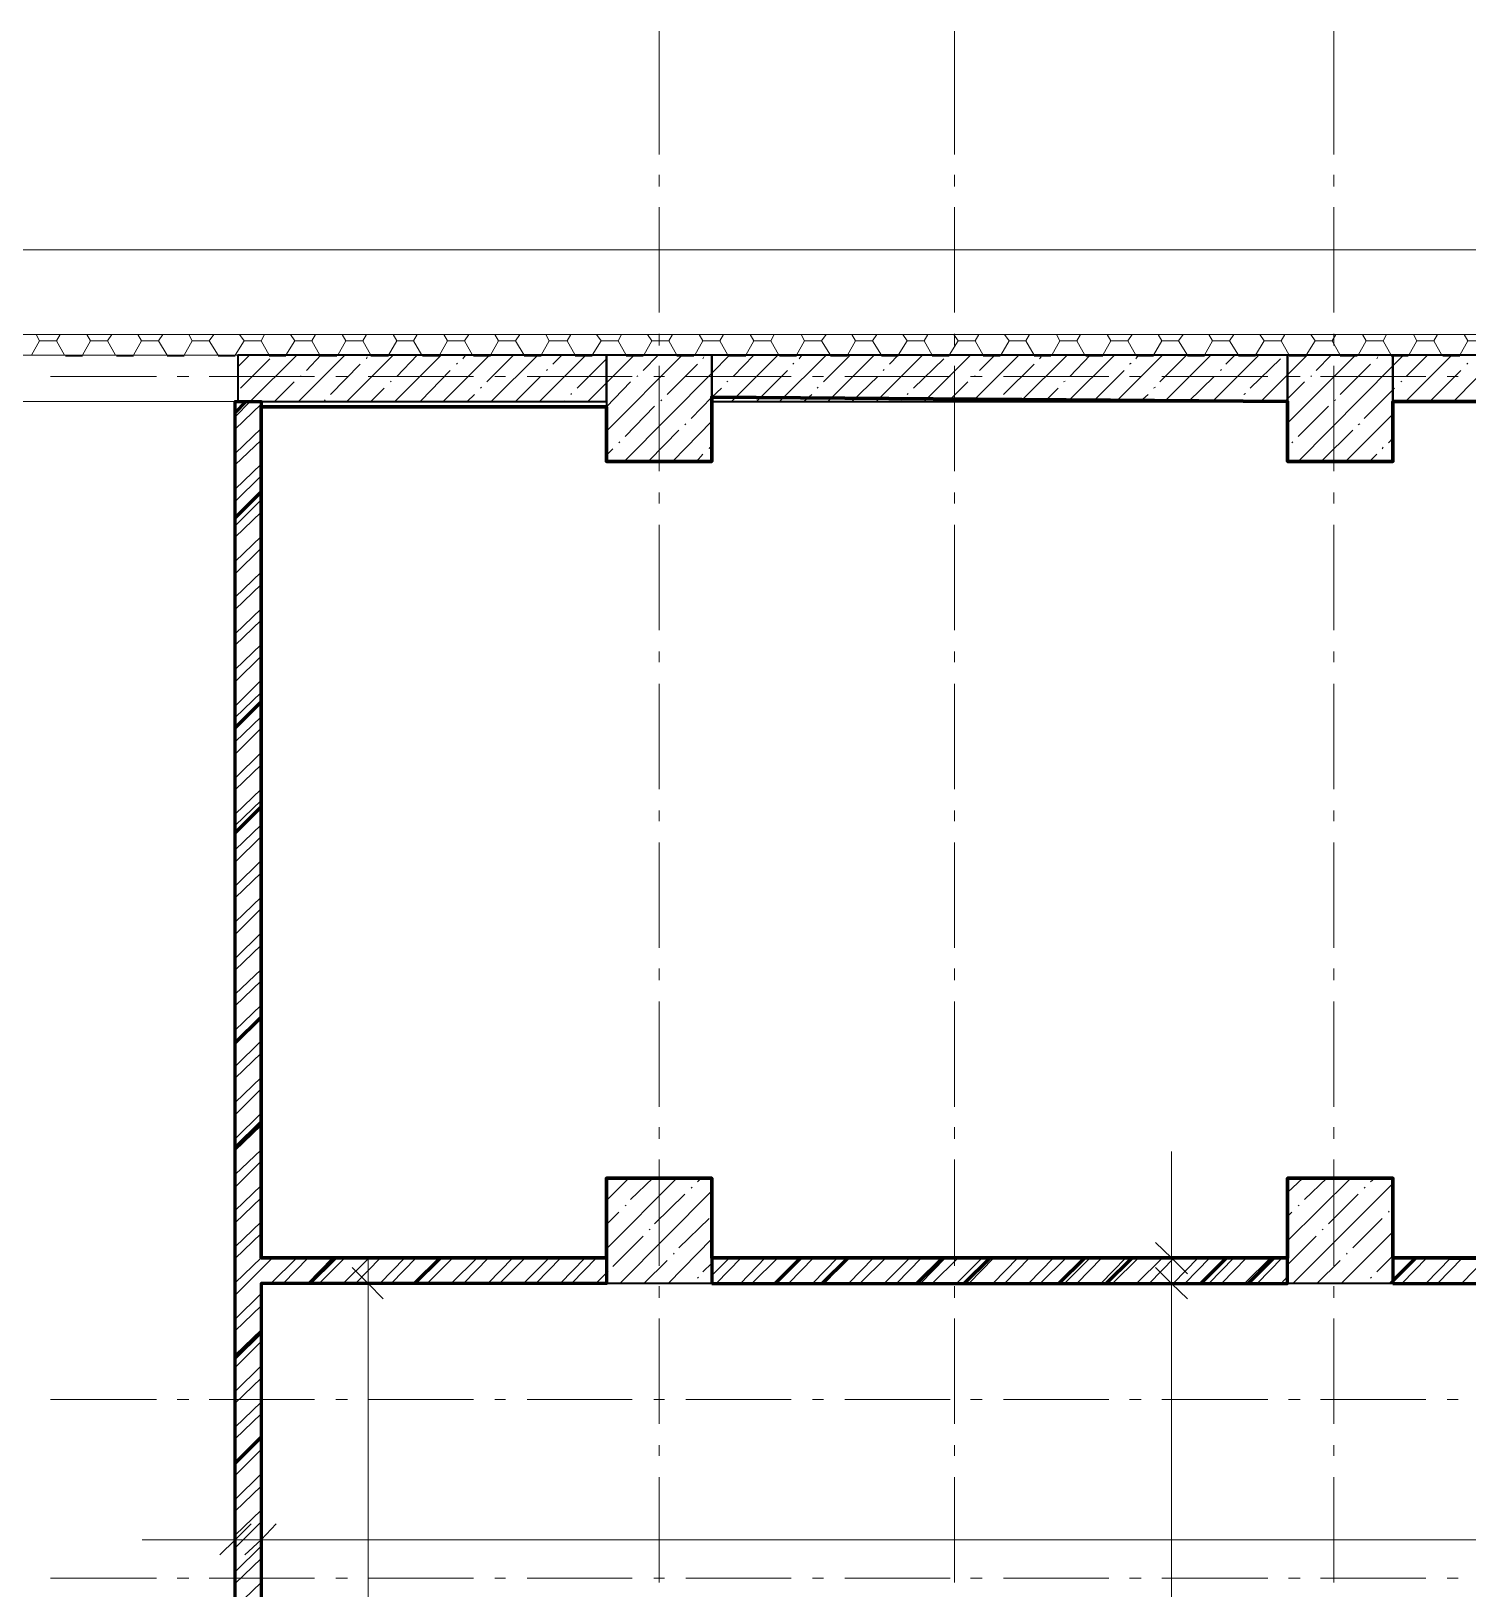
# Model space of a CAD drawing. Header units: millimetres. Extents: x -249154 to 415037, y -45458 to 354837.
# Drawn here: x -162501 to -155683, y 22777 to 30170 of the extents above; entities that cross this region are included whole.
import ezdxf

# ---------------------------------------------------------------- set-up
doc = ezdxf.new("R2010")
doc.units = ezdxf.units.MM
for name, color, linetype, lineweight in [('522 подвал шпакл финишная', 3, 'Continuous', 60), ('6.1.1) Кирпич 4 вып 28 п.', 20, 'Continuous', 60), ('696 покраска подвал', 211, 'Continuous', 120)]:
    doc.layers.add(name, color=color, linetype=linetype, lineweight=lineweight)

msp = doc.modelspace()

# ---------------------------------------------------------------- hatches: boundary and pattern name
at = {"layer": '6.1.1) Кирпич 4 вып 28 п.', "ltscale": 0.5}
h = msp.add_hatch(dxfattribs=at)
h.set_pattern_fill('ANSI32', color=256, scale=111)
h.paths.add_polyline_path([(-161410.5, 20494), (-161410.5, 16791.4), (-159771, 16791.4), (-159771, 16672.8), (-161410.5, 16672.8), (-161533.4, 16672.8), (-161533.4, 20494), (-161533.4, 28411.7), (-161520.7, 28411.7), (-161410.5, 28411.7), (-161410.5, 24349), (-159771, 24349), (-159771, 24226.2), (-161410.5, 24226.2)])
h = msp.add_hatch(dxfattribs=at)
h.set_pattern_fill('ANSI32', color=256, scale=50)
h.paths.add_polyline_path([(-159271.2, 24226.2), (-156538.7, 24226.2), (-156538.7, 24349), (-159271.2, 24349)])
h = msp.add_hatch(dxfattribs=at)
h.set_pattern_fill('ANSI32', color=256, scale=50)
h.paths.add_polyline_path([(-156038.8, 24226.2), (-153327.6, 24226.2), (-153327.6, 24349), (-156038.8, 24349)])

# ---------------------------------------------------------------- linework, layer by layer
at = {"lineweight": 9}
for points in [[(-159521.1, 29585.2), (-159521.1, 30169.8)], [(-158118.9, 29585.2), (-158118.9, 30169.8)], [(-156318.4, 29585.2), (-156318.4, 30169.8)], [(-159521.1, 29432.7), (-159521.1, 29487.7)], [(-158118.9, 29432.7), (-158118.9, 29487.7)], [(-156318.4, 29432.7), (-156318.4, 29487.7)], [(-159521.1, 28835.3), (-159521.1, 29335.2)], [(-158118.9, 28835.3), (-158118.9, 29335.2)], [(-156318.4, 28835.3), (-156318.4, 29335.2)], [(-145367.5, 28729.4), (-145367.5, 29131.9), (-188438.4, 29131.9), (-188438.4, 25649.6), (-191560.6, 25649.6), (-191560.6, 25247.2)], [(-230289.2, 28729.4), (-216355.9, 28729.4), (-230289.2, 28729.4), (-230289.2, 28632), (-216355.9, 28632), (-196495.9, 28632), (-196495.9, 25149.7), (-187938.5, 25149.7), (-187938.5, 25247.2), (-187938.5, 28632), (-145100.6, 28632), (-145100.6, 25209)], [(-162499.3, 28632), (-162461.1, 28699.8)], [(-162478.1, 28729.4), (-162461.1, 28699.8), (-162380.6, 28699.8), (-162342.5, 28632)], [(-162380.6, 28699.8), (-162363.7, 28729.4)], [(-162257.8, 28632), (-162219.7, 28699.8)], [(-162236.6, 28729.4), (-162219.7, 28699.8), (-162139.2, 28699.8), (-162101, 28632)], [(-162139.2, 28699.8), (-162118, 28729.4)], [(-162016.3, 28632), (-161978.2, 28699.8)], [(-161995.1, 28729.4), (-161978.2, 28699.8), (-161897.7, 28699.8), (-161855.3, 28632)], [(-161897.7, 28699.8), (-161876.5, 28729.4)], [(-161774.8, 28632), (-161736.7, 28699.8)], [(-161753.7, 28729.4), (-161736.7, 28699.8), (-161656.2, 28699.8), (-161613.9, 28632)], [(-161656.2, 28699.8), (-161635, 28729.4)], [(-161533.4, 28632), (-161491, 28699.8)], [(-161512.2, 28729.4), (-161491, 28699.8), (-161410.5, 28699.8), (-161372.4, 28632)], [(-161410.5, 28699.8), (-161393.6, 28729.4)], [(-161291.9, 28632), (-161249.5, 28699.8)], [(-161270.7, 28729.4), (-161249.5, 28699.8), (-161169, 28699.8), (-161130.9, 28632)], [(-161169, 28699.8), (-161152.1, 28729.4)], [(-161046.2, 28632), (-161008.1, 28699.8)], [(-161025, 28729.4), (-161008.1, 28699.8), (-160927.6, 28699.8), (-160889.4, 28632)], [(-160927.6, 28699.8), (-160910.6, 28729.4)], [(-160804.7, 28632), (-160766.6, 28699.8)], [(-160783.5, 28729.4), (-160766.6, 28699.8), (-160686.1, 28699.8), (-160648, 28632)], [(-160686.1, 28699.8), (-160669.2, 28729.4)], [(-160563.2, 28632), (-160525.1, 28699.8)], [(-160542.1, 28729.4), (-160525.1, 28699.8), (-160444.6, 28699.8), (-160406.5, 28632)], [(-160444.6, 28699.8), (-160423.4, 28729.4)], [(-160321.8, 28632), (-160283.6, 28699.8)], [(-160300.6, 28729.4), (-160283.6, 28699.8), (-160203.2, 28699.8), (-160160.8, 28632)], [(-160203.2, 28699.8), (-160182, 28729.4)], [(-160080.3, 28632), (-160042.2, 28699.8)], [(-160059.1, 28729.4), (-160042.2, 28699.8), (-159957.4, 28699.8), (-159919.3, 28632)], [(-159957.4, 28699.8), (-159940.5, 28729.4)], [(-159838.8, 28632), (-159796.5, 28699.8)], [(-159817.6, 28729.4), (-159796.5, 28699.8), (-159716, 28699.8), (-159677.9, 28632)], [(-159716, 28699.8), (-159699, 28729.4)], [(-159593.1, 28632), (-159555, 28699.8)], [(-159576.2, 28729.4), (-159555, 28699.8), (-159474.5, 28699.8), (-159436.4, 28632)], [(-159521.1, 28678.6), (-159521.1, 28733.7)], [(-159474.5, 28699.8), (-159457.6, 28729.4)], [(-159351.7, 28632), (-159313.5, 28699.8)], [(-159330.5, 28729.4), (-159313.5, 28699.8), (-159233, 28699.8), (-159194.9, 28632)], [(-159233, 28699.8), (-159216.1, 28729.4)], [(-159110.2, 28632), (-159072.1, 28699.8)], [(-159089, 28729.4), (-159072.1, 28699.8), (-158991.6, 28699.8), (-158953.4, 28632)], [(-158991.6, 28699.8), (-158974.6, 28729.4)], [(-158868.7, 28632), (-158830.6, 28699.8)], [(-158847.5, 28729.4), (-158830.6, 28699.8), (-158750.1, 28699.8), (-158707.7, 28632)], [(-158750.1, 28699.8), (-158728.9, 28729.4)], [(-158627.2, 28632), (-158589.1, 28699.8)], [(-158606.1, 28729.4), (-158589.1, 28699.8), (-158508.6, 28699.8), (-158466.3, 28632)], [(-158508.6, 28699.8), (-158487.4, 28729.4)], [(-158385.8, 28632), (-158343.4, 28699.8)], [(-158364.6, 28729.4), (-158343.4, 28699.8), (-158262.9, 28699.8), (-158224.8, 28632)], [(-158262.9, 28699.8), (-158246, 28729.4)], [(-158144.3, 28632), (-158101.9, 28699.8)], [(-158123.1, 28729.4), (-158101.9, 28699.8), (-158021.4, 28699.8), (-157983.3, 28632)], [(-158118.9, 28678.6), (-158118.9, 28733.7)], [(-158021.4, 28699.8), (-158004.5, 28729.4)], [(-157898.6, 28632), (-157860.5, 28699.8)], [(-157881.6, 28729.4), (-157860.5, 28699.8), (-157780, 28699.8), (-157741.8, 28632)], [(-157780, 28699.8), (-157763, 28729.4)], [(-157657.1, 28632), (-157619, 28699.8)], [(-157635.9, 28729.4), (-157619, 28699.8), (-157538.5, 28699.8), (-157500.4, 28632)], [(-157538.5, 28699.8), (-157521.6, 28729.4)], [(-157415.6, 28632), (-157377.5, 28699.8)], [(-157394.5, 28729.4), (-157377.5, 28699.8), (-157297, 28699.8), (-157258.9, 28632)], [(-157297, 28699.8), (-157275.8, 28729.4)], [(-157174.2, 28632), (-157136, 28699.8)], [(-157153, 28729.4), (-157136, 28699.8), (-157055.6, 28699.8), (-157013.2, 28632)], [(-157055.6, 28699.8), (-157034.4, 28729.4)], [(-156932.7, 28632), (-156894.6, 28699.8)], [(-156911.5, 28729.4), (-156894.6, 28699.8), (-156814.1, 28699.8), (-156771.7, 28632)], [(-156814.1, 28699.8), (-156792.9, 28729.4)], [(-156691.2, 28632), (-156648.9, 28699.8)], [(-156670, 28729.4), (-156648.9, 28699.8), (-156568.4, 28699.8), (-156530.2, 28632)], [(-156568.4, 28699.8), (-156551.4, 28729.4)], [(-156449.8, 28632), (-156407.4, 28699.8)], [(-156428.6, 28729.4), (-156407.4, 28699.8), (-156326.9, 28699.8), (-156288.8, 28632)], [(-156326.9, 28699.8), (-156310, 28729.4)], [(-156318.4, 28678.6), (-156318.4, 28733.7)], [(-156204, 28632), (-156165.9, 28699.8)], [(-156182.9, 28729.4), (-156165.9, 28699.8), (-156085.4, 28699.8), (-156047.3, 28632)], [(-156085.4, 28699.8), (-156068.5, 28729.4)], [(-155962.6, 28632), (-155924.5, 28699.8)], [(-155941.4, 28729.4), (-155924.5, 28699.8), (-155844, 28699.8), (-155805.8, 28632)], [(-155844, 28699.8), (-155827, 28729.4)], [(-155721.1, 28632), (-155683, 28699.8)], [(-155699.9, 28729.4), (-155683, 28699.8), (-155602.5, 28699.8), (-155564.4, 28632)], [(-162338.3, 28627.8), (-162257.8, 28627.8)], [(-162096.8, 28627.8), (-162016.3, 28627.8)], [(-161855.3, 28627.8), (-161774.8, 28627.8)], [(-161613.9, 28627.8), (-161533.4, 28627.8)], [(-161520.7, 28576.9), (-161465.6, 28632)], [(-161508, 28475.2), (-161368.2, 28615)], [(-161461.4, 28411.7), (-161241.1, 28632)], [(-161372.4, 28627.8), (-161291.9, 28627.8)], [(-161232.6, 28411.7), (-161012.3, 28632)], [(-161194.5, 28560), (-161126.7, 28632)], [(-161130.9, 28627.8), (-161050.4, 28627.8)], [(-161003.8, 28411.7), (-160783.5, 28632)], [(-160910.6, 28615), (-160906.4, 28623.5)], [(-160889.4, 28627.8), (-160804.7, 28627.8)], [(-160775.1, 28411.7), (-160554.8, 28632)], [(-160766.6, 28530.3), (-160669.2, 28632)], [(-160643.7, 28627.8), (-160563.2, 28627.8)], [(-160546.3, 28411.7), (-160326, 28632)], [(-160453.1, 28615), (-160440.4, 28632)], [(-160402.3, 28627.8), (-160321.8, 28627.8)], [(-160338.7, 28504.9), (-160211.6, 28632)], [(-160317.5, 28411.7), (-160097.2, 28632)], [(-160160.8, 28627.8), (-160080.3, 28627.8)], [(-160088.8, 28411.7), (-159868.5, 28632)], [(-160025.2, 28589.6), (-159982.9, 28632)], [(-159919.3, 28627.8), (-159838.8, 28627.8)], [(-159910.8, 28475.2), (-159771, 28615), (-159766.8, 28615)], [(-159860, 28411.7), (-159771, 28500.7), (-159639.7, 28632)], [(-159771, 28271.9), (-159411, 28632)], [(-159686.3, 28127.9), (-159271.2, 28547.3), (-159186.4, 28632)], [(-159677.9, 28627.8), (-159597.4, 28627.8)], [(-159597.4, 28560), (-159525.3, 28632)], [(-159436.4, 28627.8), (-159355.9, 28627.8)], [(-159313.5, 28615), (-159309.3, 28623.5)], [(-159190.7, 28627.8), (-159110.2, 28627.8)], [(-159178, 28411.7), (-158957.7, 28632)], [(-159169.5, 28530.3), (-159072.1, 28632)], [(-158949.2, 28411.7), (-158728.9, 28632)], [(-158949.2, 28627.8), (-158868.7, 28627.8)], [(-158856, 28615), (-158843.3, 28632)], [(-158741.6, 28504.9), (-158614.5, 28632)], [(-158720.4, 28411.7), (-158500.1, 28632)], [(-158707.7, 28627.8), (-158627.2, 28627.8)], [(-158491.7, 28411.7), (-158271.4, 28632)], [(-158466.3, 28627.8), (-158385.8, 28627.8)], [(-158428.1, 28589.6), (-158385.8, 28632)], [(-158313.7, 28475.2), (-158169.7, 28615)], [(-158262.9, 28411.7), (-158042.6, 28632)], [(-158224.8, 28627.8), (-158144.3, 28627.8)], [(-158034.1, 28411.7), (-157813.9, 28632)], [(-158000.3, 28560), (-157928.2, 28632)], [(-157983.3, 28627.8), (-157902.8, 28627.8)], [(-157805.4, 28411.7), (-157585.1, 28632)], [(-157741.8, 28627.8), (-157661.4, 28627.8)], [(-157716.4, 28615), (-157708, 28623.5)], [(-157580.9, 28411.7), (-157360.6, 28632)], [(-157572.4, 28530.3), (-157475, 28632)], [(-157496.1, 28627.8), (-157415.6, 28627.8)], [(-157352.1, 28411.7), (-157131.8, 28632)], [(-157258.9, 28615), (-157246.2, 28632)], [(-157254.7, 28627.8), (-157174.2, 28627.8)], [(-157144.5, 28504.9), (-157017.4, 28632)], [(-157123.3, 28411.7), (-156903, 28632)], [(-157013.2, 28627.8), (-156932.7, 28627.8)], [(-156894.6, 28411.7), (-156674.3, 28632)], [(-156831, 28589.6), (-156788.7, 28632)], [(-156771.7, 28627.8), (-156691.2, 28627.8)], [(-156716.6, 28475.2), (-156572.6, 28615)], [(-156665.8, 28411.7), (-156538.7, 28538.8), (-156445.5, 28632)], [(-156538.7, 28310), (-156216.8, 28632)], [(-156530.2, 28627.8), (-156449.8, 28627.8)], [(-156487.9, 28127.9), (-156038.8, 28581.2), (-155988, 28632)], [(-156403.2, 28560), (-156331.1, 28632)], [(-156288.8, 28627.8), (-156208.3, 28627.8)], [(-156115.1, 28615), (-156110.8, 28623.5)], [(-156047.3, 28627.8), (-155966.8, 28627.8)], [(-155979.5, 28411.7), (-155759.2, 28632)], [(-155975.3, 28530.3), (-155873.6, 28632)], [(-155801.6, 28627.8), (-155721.1, 28627.8)], [(-155750.8, 28411.7), (-155534.7, 28632)], [(-161080.1, 28445.6), (-160940.3, 28589.6)], [(-160652.2, 28415.9), (-160512.4, 28560)], [(-160482.8, 28589.6), (-160478.5, 28593.9)], [(-160054.9, 28560), (-160050.6, 28564.2)], [(-159521.1, 28081.3), (-159521.1, 28581.2)], [(-159483, 28445.6), (-159338.9, 28589.6)], [(-159055.1, 28415.9), (-158911.1, 28560)], [(-158885.7, 28589.6), (-158881.4, 28593.9)], [(-158457.8, 28560), (-158453.5, 28564.2)], [(-158118.9, 28081.3), (-158118.9, 28581.2)], [(-157885.9, 28445.6), (-157741.8, 28589.6)], [(-157458, 28415.9), (-157314, 28560)], [(-157288.6, 28589.6), (-157280.1, 28593.9)], [(-156856.4, 28560), (-156852.2, 28564.2)], [(-156318.4, 28081.3), (-156318.4, 28581.2)], [(-156288.8, 28445.6), (-156144.7, 28589.6)], [(-155860.9, 28415.9), (-155716.9, 28560)], [(-155687.2, 28589.6), (-155683, 28593.9)], [(-162410.3, 28530.3), (-161906.2, 28530.3)], [(-161808.7, 28530.3), (-161753.7, 28530.3)], [(-161656.2, 28530.3), (-161156.3, 28530.3)], [(-161347, 28411.7), (-161253.8, 28504.9)], [(-161224.1, 28530.3), (-161219.9, 28534.6)], [(-161054.7, 28530.3), (-160999.6, 28530.3)], [(-160902.2, 28530.3), (-160402.3, 28530.3)], [(-160889.4, 28411.7), (-160825.9, 28475.2)], [(-160796.2, 28504.9), (-160792, 28509.1)], [(-160368.4, 28475.2), (-160364.1, 28479.5)], [(-160300.6, 28530.3), (-160249.8, 28530.3)], [(-160203.2, 28411.7), (-160084.5, 28530.3)], [(-160148.1, 28530.3), (-159648.2, 28530.3)], [(-159771, 28386.3), (-159656.7, 28504.9)], [(-159627, 28530.3), (-159622.8, 28534.6)], [(-159546.5, 28530.3), (-159495.7, 28530.3)], [(-159394, 28530.3), (-158894.1, 28530.3)], [(-159368.6, 28331.2), (-159271.2, 28432.9), (-159224.6, 28475.2)], [(-159199.1, 28504.9), (-159194.9, 28509.1)], [(-158792.5, 28530.3), (-158741.6, 28530.3)], [(-158771.3, 28475.2), (-158767, 28479.5)], [(-158639.9, 28530.3), (-158140.1, 28530.3)], [(-158606.1, 28411.7), (-158483.2, 28530.3)], [(-158148.5, 28411.7), (-158055.3, 28504.9)], [(-158042.6, 28530.3), (-157987.5, 28530.3)], [(-158029.9, 28530.3), (-158021.4, 28534.6)], [(-157885.9, 28530.3), (-157386, 28530.3)], [(-157691, 28411.7), (-157627.5, 28475.2)], [(-157602, 28504.9), (-157593.6, 28509.1)], [(-157288.6, 28530.3), (-157233.5, 28530.3)], [(-157174.2, 28475.2), (-157165.7, 28479.5)], [(-157136, 28530.3), (-156631.9, 28530.3)], [(-157009, 28411.7), (-156886.1, 28530.3)], [(-156551.4, 28411.7), (-156538.7, 28424.4), (-156458.2, 28504.9)], [(-156534.5, 28530.3), (-156479.4, 28530.3)], [(-156428.6, 28530.3), (-156424.3, 28534.6)], [(-156382, 28530.3), (-155882.1, 28530.3)], [(-156174.4, 28331.2), (-156038.8, 28466.8), (-156030.4, 28475.2)], [(-156000.7, 28504.9), (-155996.5, 28509.1)], [(-155780.4, 28530.3), (-155729.6, 28530.3)], [(-161533.4, 28339.7), (-161461.4, 28411.7)], [(-161533.4, 20498.2), (-161533.4, 28411.7), (-161520.7, 28411.7), (-161410.5, 28411.7), (-161410.5, 24349), (-159771, 24349), (-159771, 24226.2), (-161410.5, 24226.2), (-161410.5, 20498.2)], [(-161533.4, 28280.4), (-161410.5, 28399)], [(-161109.7, 28415.9), (-161105.5, 28420.2)], [(-160431.9, 28411.7), (-160398, 28445.6)], [(-159974.4, 28411.7), (-159970.2, 28415.9)], [(-159940.5, 28445.6), (-159936.3, 28449.8)], [(-159682.1, 28246.5), (-159542.3, 28390.5)], [(-159512.6, 28415.9), (-159508.4, 28420.2)], [(-158834.8, 28411.7), (-158796.7, 28445.6)], [(-158377.3, 28411.7), (-158368.8, 28415.9)], [(-158343.4, 28445.6), (-158339.2, 28449.8)], [(-157915.5, 28415.9), (-157911.3, 28420.2)], [(-157237.7, 28411.7), (-157199.6, 28445.6)], [(-156780.2, 28411.7), (-156771.7, 28415.9)], [(-156746.3, 28445.6), (-156737.8, 28449.8)], [(-156487.9, 28246.5), (-156343.8, 28390.5)], [(-156318.4, 28415.9), (-156310, 28420.2)], [(-159457.6, 28127.9), (-159271.2, 28318.5)], [(-156263.4, 28127.9), (-156038.8, 28352.4)], [(-161533.4, 28166), (-161410.5, 28284.6)], [(-159567.7, 28132.1), (-159427.9, 28276.1)], [(-159398.3, 28301.6), (-159394, 28305.8)], [(-156373.5, 28132.1), (-156229.5, 28276.1)], [(-156204, 28301.6), (-156195.6, 28305.8)], [(-161533.4, 28110.9), (-161410.5, 28229.5)], [(-159771, 28157.5), (-159741.4, 28187.2)], [(-159711.7, 28216.8), (-159707.5, 28221.1)], [(-159283.9, 28187.2), (-159279.6, 28195.6)], [(-156517.5, 28216.8), (-156513.3, 28221.1)], [(-156089.7, 28187.2), (-156085.4, 28195.6)], [(-156060, 28216.8), (-156038.8, 28238)], [(-161533.4, 27996.5), (-161410.5, 28115.2)], [(-159343.2, 28127.9), (-159313.5, 28161.8)], [(-156149, 28127.9), (-156115.1, 28161.8)], [(-161533.4, 27937.2), (-161410.5, 28060.1)], [(-161533.4, 27822.9), (-161410.5, 27945.7)], [(-159521.1, 27928.8), (-159521.1, 27979.6)], [(-158118.9, 27928.8), (-158118.9, 27979.6)], [(-156318.4, 27928.8), (-156318.4, 27979.6)], [(-161533.4, 27767.8), (-161410.5, 27886.4)], [(-159521.1, 27327.2), (-159521.1, 27827.1)], [(-158118.9, 27327.2), (-158118.9, 27827.1)], [(-156318.4, 27327.2), (-156318.4, 27827.1)], [(-161533.4, 27653.4), (-161410.5, 27772)], [(-161533.4, 27594.1), (-161410.5, 27716.9)], [(-161533.4, 27483.9), (-161410.5, 27602.6)], [(-161533.4, 27424.6), (-161410.5, 27543.3)], [(-161533.4, 27310.3), (-161410.5, 27428.9)], [(-161533.4, 27255.2), (-161410.5, 27373.8)], [(-161533.4, 27140.8), (-161410.5, 27259.4)], [(-161533.4, 27081.5), (-161410.5, 27204.3)], [(-159521.1, 27174.7), (-159521.1, 27225.5)], [(-158118.9, 27174.7), (-158118.9, 27225.5)], [(-156318.4, 27174.7), (-156318.4, 27225.5)], [(-161533.4, 26967.1), (-161410.5, 27090)], [(-159521.1, 26573.1), (-159521.1, 27073)], [(-158118.9, 26573.1), (-158118.9, 27073)], [(-156318.4, 26573.1), (-156318.4, 27073)], [(-161533.4, 26912), (-161410.5, 27030.7)], [(-161533.4, 26797.7), (-161410.5, 26916.3)], [(-161533.4, 26738.3), (-161410.5, 26861.2)], [(-161533.4, 26624), (-161410.5, 26746.8)], [(-161533.4, 26568.9), (-161410.5, 26687.5)], [(-161533.4, 26454.5), (-161410.5, 26573.1)], [(-161533.4, 26399.4), (-161410.5, 26518.1)], [(-159521.1, 26420.6), (-159521.1, 26471.5)], [(-158118.9, 26420.6), (-158118.9, 26471.5)], [(-156318.4, 26420.6), (-156318.4, 26471.5)], [(-161533.4, 26285.1), (-161410.5, 26403.7)], [(-161533.4, 26225.7), (-161410.5, 26348.6)], [(-159521.1, 25819.1), (-159521.1, 26318.9)], [(-158118.9, 25819.1), (-158118.9, 26318.9)], [(-156318.4, 25819.1), (-156318.4, 26318.9)], [(-161533.4, 26111.4), (-161410.5, 26234.2)], [(-161533.4, 26056.3), (-161410.5, 26174.9)], [(-161533.4, 25941.9), (-161410.5, 26060.5)], [(-161533.4, 25882.6), (-161410.5, 26005.5)], [(-161533.4, 25768.2), (-161410.5, 25891.1)], [(-161533.4, 25713.2), (-161410.5, 25831.8)], [(-161533.4, 25598.8), (-161410.5, 25717.4)], [(-161533.4, 25543.7), (-161410.5, 25662.3)], [(-159521.1, 25666.6), (-159521.1, 25721.6)], [(-158118.9, 25666.6), (-158118.9, 25721.6)], [(-156318.4, 25666.6), (-156318.4, 25721.6)], [(-161533.4, 25429.3), (-161410.5, 25547.9)], [(-159521.1, 25065), (-159521.1, 25564.9)], [(-158118.9, 25065), (-158118.9, 25564.9)], [(-156318.4, 25065), (-156318.4, 25564.9)], [(-161533.4, 25370), (-161410.5, 25488.6)], [(-161533.4, 25255.6), (-161410.5, 25378.5)], [(-161533.4, 25200.6), (-161410.5, 25319.2)], [(-161533.4, 25086.2), (-161410.5, 25204.8)], [(-161533.4, 25026.9), (-161410.5, 25149.7)], [(-161533.4, 24912.5), (-161410.5, 25035.3)], [(-161533.4, 24857.4), (-161410.5, 24976)], [(-159521.1, 24912.5), (-159521.1, 24967.6)], [(-158118.9, 24912.5), (-158118.9, 24967.6)], [(-156318.4, 24912.5), (-156318.4, 24967.6)], [(-161533.4, 24743), (-161410.5, 24861.6)], [(-157089.4, 24853.2), (-157089.4, 24408.4), (-157089.4, 24285.5)], [(-161533.4, 24683.7), (-161410.5, 24806.6)], [(-159521.1, 24310.9), (-159521.1, 24815)], [(-158118.9, 24310.9), (-158118.9, 24815)], [(-156318.4, 24310.9), (-156318.4, 24815)], [(-161533.4, 24573.6), (-161410.5, 24692.2)], [(-159771, 24620.2), (-159665.1, 24726.1)], [(-159771, 24391.4), (-159436.4, 24726.1)], [(-159656.7, 24624.4), (-159550.8, 24726.1)], [(-159338.9, 24709.1), (-159322, 24726.1)], [(-156538.7, 24658.3), (-156466.7, 24726.1)], [(-156538.7, 24429.5), (-156237.9, 24726.1)], [(-156513.3, 24226.2), (-156038.8, 24700.7)], [(-156458.2, 24624.4), (-156352.3, 24726.1)], [(-156144.7, 24709.1), (-156123.6, 24726.1)], [(-161533.4, 24514.3), (-161410.5, 24632.9)], [(-159707.5, 24226.2), (-159271.2, 24666.8)], [(-159542.3, 24510), (-159398.3, 24649.8)], [(-159368.6, 24679.5), (-159364.4, 24683.7)], [(-156343.8, 24510), (-156204, 24649.8)], [(-156174.4, 24679.5), (-156170.2, 24683.7)], [(-159771, 24505.8), (-159711.7, 24565.1)], [(-159682.1, 24594.8), (-159677.9, 24599)], [(-156538.7, 24543.9), (-156517.5, 24565.1)], [(-156487.9, 24594.8), (-156483.6, 24599)], [(-156060, 24565.1), (-156055.8, 24569.3)], [(-161533.4, 24399.9), (-161410.5, 24518.5)], [(-159567.7, 24480.4), (-159563.5, 24484.6)], [(-159427.9, 24395.6), (-159283.9, 24535.4)], [(-156373.5, 24480.4), (-156369.3, 24484.6)], [(-156284.5, 24226.2), (-156038.8, 24471.9)], [(-156229.5, 24395.6), (-156089.7, 24535.4)], [(-161533.4, 24344.8), (-161410.5, 24463.4)], [(-159741.4, 24306.7), (-159597.4, 24450.7)], [(-159478.7, 24226.2), (-159271.2, 24438)], [(-157089.4, 16549.9), (-157089.4, 16791.4), (-157089.4, 24226.2), (-157089.4, 24467.7)], [(-156538.7, 24315.2), (-156403.2, 24450.7)], [(-161533.4, 24230.4), (-161410.5, 24349)], [(-161533.4, 24171.1), (-161410.5, 24294), (-161355.4, 24349)], [(-161363.9, 24226.2), (-161241.1, 24349)], [(-161304.6, 24226.2), (-161186, 24349)], [(-161190.2, 24226.2), (-161071.6, 24349)], [(-161135.2, 24226.2), (-161012.3, 24349)], [(-161020.8, 24226.2), (-160897.9, 24349)], [(-160961.5, 24226.2), (-160842.8, 24349)], [(-160902.2, 24349), (-160902.2, 20494), (-160902.2, 16672.8)], [(-160847.1, 24226.2), (-160728.5, 24349)], [(-160792, 24226.2), (-160673.4, 24349)], [(-160677.6, 24226.2), (-160559, 24349)], [(-160622.6, 24226.2), (-160499.7, 24349)], [(-160508.2, 24226.2), (-160385.3, 24349)], [(-160448.9, 24226.2), (-160330.2, 24349)], [(-160334.5, 24226.2), (-160215.9, 24349)], [(-160279.4, 24226.2), (-160156.6, 24349)], [(-160165, 24226.2), (-160042.2, 24349)], [(-160105.7, 24226.2), (-159987.1, 24349)], [(-159991.3, 24226.2), (-159872.7, 24349)], [(-159936.3, 24226.2), (-159817.6, 24349)], [(-159771, 24226.2), (-159771, 24349)], [(-159593.1, 24226.2), (-159483, 24336.3)], [(-159453.3, 24366), (-159449.1, 24370.2)], [(-159313.5, 24281.3), (-159271.2, 24323.6)], [(-159271.2, 24264.3), (-159186.4, 24349)], [(-159271.2, 24226.2), (-159271.2, 24349)], [(-159250, 24226.2), (-159131.4, 24349)], [(-159135.6, 24226.2), (-159017, 24349)], [(-159080.5, 24226.2), (-158957.7, 24349)], [(-158966.1, 24226.2), (-158847.5, 24349)], [(-158906.8, 24226.2), (-158788.2, 24349)], [(-158792.5, 24226.2), (-158673.8, 24349)], [(-158737.4, 24226.2), (-158618.8, 24349)], [(-158623, 24226.2), (-158504.4, 24349)], [(-158567.9, 24226.2), (-158445.1, 24349)], [(-158453.5, 24226.2), (-158330.7, 24349)], [(-158394.2, 24226.2), (-158275.6, 24349)], [(-158279.9, 24226.2), (-158161.2, 24349)], [(-158224.8, 24226.2), (-158101.9, 24349)], [(-158110.4, 24226.2), (-157987.5, 24349)], [(-158051.1, 24226.2), (-157932.5, 24349)], [(-157936.7, 24226.2), (-157818.1, 24349)], [(-157881.6, 24226.2), (-157763, 24349)], [(-157767.3, 24226.2), (-157648.6, 24349)], [(-157712.2, 24226.2), (-157589.3, 24349)], [(-157597.8, 24226.2), (-157475, 24349)], [(-157538.5, 24226.2), (-157419.9, 24349)], [(-157424.1, 24226.2), (-157305.5, 24349)], [(-157369, 24226.2), (-157246.2, 24349)], [(-157254.7, 24226.2), (-157131.8, 24349)], [(-157195.4, 24226.2), (-157076.7, 24349)], [(-157195.4, 24349), (-157089.4, 24349), (-156970.8, 24349)], [(-157081, 24226.2), (-156962.4, 24349)], [(-157025.9, 24226.2), (-156907.3, 24349)], [(-156911.5, 24226.2), (-156792.9, 24349)], [(-156852.2, 24226.2), (-156733.6, 24349)], [(-156742.1, 24226.2), (-156619.2, 24349)], [(-156682.8, 24226.2), (-156564.1, 24349)], [(-156538.7, 24226.2), (-156538.7, 24349)], [(-156398.9, 24226.2), (-156288.8, 24336.3)], [(-156259.1, 24366), (-156254.9, 24370.2)], [(-156115.1, 24281.3), (-156038.8, 24357.5)], [(-156038.8, 24243.1), (-155937.2, 24349)], [(-156038.8, 24226.2), (-156038.8, 24349)], [(-155996.5, 24226.2), (-155877.9, 24349)], [(-155882.1, 24226.2), (-155763.5, 24349)], [(-155827, 24226.2), (-155708.4, 24349)], [(-155712.6, 24226.2), (-155594, 24349)], [(-159821.9, 24226.2), (-159771, 24277)], [(-159766.8, 24281.3), (-159762.6, 24285.5)], [(-159338.9, 24251.6), (-159334.7, 24255.8)], [(-156568.4, 24226.2), (-156538.7, 24260.1)], [(-156144.7, 24251.6), (-156140.5, 24255.8)], [(-161533.4, 24056.7), (-161410.5, 24179.6)], [(-160796.2, 24226.2), (-160902.2, 24226.2), (-161025, 24226.2)], [(-159521.1, 24158.4), (-159521.1, 24213.5)], [(-158118.9, 24158.4), (-158118.9, 24213.5)], [(-157195.4, 24226.2), (-157089.4, 24226.2), (-156970.8, 24226.2)], [(-156318.4, 24158.4), (-156318.4, 24213.5)], [(-156055.8, 24226.2), (-156038.8, 24243.1)], [(-161533.4, 24001.7), (-161410.5, 24120.3)], [(-159521.1, 23561.1), (-159521.1, 24061)], [(-158118.9, 23561.1), (-158118.9, 24061)], [(-156318.4, 23561.1), (-156318.4, 24061)], [(-161533.4, 23887.3), (-161410.5, 24005.9)], [(-161533.4, 23828), (-161410.5, 23950.8)], [(-161533.4, 23713.6), (-161410.5, 23836.5)], [(-161533.4, 23658.5), (-161410.5, 23777.1)], [(-162410.3, 23675.5), (-161906.2, 23675.5)], [(-161808.7, 23675.5), (-161753.7, 23675.5)], [(-161656.2, 23675.5), (-161156.3, 23675.5)], [(-161533.4, 23544.1), (-161410.5, 23662.8)], [(-161054.7, 23675.5), (-160999.6, 23675.5)], [(-160902.2, 23675.5), (-160402.3, 23675.5)], [(-160300.6, 23675.5), (-160249.8, 23675.5)], [(-160148.1, 23675.5), (-159648.2, 23675.5)], [(-159546.5, 23675.5), (-159495.7, 23675.5)], [(-159394, 23675.5), (-158894.1, 23675.5)], [(-158792.5, 23675.5), (-158741.6, 23675.5)], [(-158639.9, 23675.5), (-158140.1, 23675.5)], [(-158042.6, 23675.5), (-157987.5, 23675.5)], [(-157885.9, 23675.5), (-157386, 23675.5)], [(-157288.6, 23675.5), (-157233.5, 23675.5)], [(-157136, 23675.5), (-156631.9, 23675.5)], [(-156534.5, 23675.5), (-156479.4, 23675.5)], [(-156382, 23675.5), (-155882.1, 23675.5)], [(-155780.4, 23675.5), (-155729.6, 23675.5)], [(-161533.4, 23489.1), (-161410.5, 23607.7)], [(-161533.4, 23374.7), (-161410.5, 23493.3)], [(-161533.4, 23315.4), (-161410.5, 23438.2)], [(-159521.1, 23408.6), (-159521.1, 23459.4)], [(-158118.9, 23408.6), (-158118.9, 23459.4)], [(-156318.4, 23408.6), (-156318.4, 23459.4)], [(-161533.4, 23201), (-161410.5, 23323.9)], [(-159521.1, 22807), (-159521.1, 23306.9)], [(-158118.9, 22807), (-158118.9, 23306.9)], [(-156318.4, 22807), (-156318.4, 23306.9)], [(-161533.4, 23145.9), (-161410.5, 23264.5)], [(-161533.4, 23031.5), (-161410.5, 23150.2)], [(-161533.4, 23116.3), (-161533.4, 23010.4), (-161533.4, 22891.7)], [(-161533.4, 22972.2), (-161410.5, 23095.1)], [(-161410.5, 23116.3), (-161410.5, 23010.4), (-161410.5, 22891.7)], [(-161973.9, 23010.4), (-161533.4, 23010.4), (-161469.8, 23010.4)], [(-161652, 23010.4), (-161410.5, 23010.4), (-151493.2, 23010.4), (-151374.6, 23010.4), (-145592, 23010.4), (-145469.2, 23010.4), (-145219.2, 23010.4), (-144977.7, 23010.4)], [(-161533.4, 22857.9), (-161410.5, 22980.7)], [(-161533.4, 22802.8), (-161410.5, 22921.4)], [(-162410.3, 22828.2), (-161906.2, 22828.2)], [(-161808.7, 22828.2), (-161753.7, 22828.2)], [(-161656.2, 22828.2), (-161156.3, 22828.2)], [(-161533.4, 22688.4), (-161410.5, 22807)], [(-161054.7, 22828.2), (-160999.6, 22828.2)], [(-160902.2, 22828.2), (-160402.3, 22828.2)], [(-160300.6, 22828.2), (-160249.8, 22828.2)], [(-160148.1, 22828.2), (-159648.2, 22828.2)], [(-159546.5, 22828.2), (-159495.7, 22828.2)], [(-159394, 22828.2), (-158894.1, 22828.2)], [(-158792.5, 22828.2), (-158741.6, 22828.2)], [(-158639.9, 22828.2), (-158140.1, 22828.2)], [(-158042.6, 22828.2), (-157987.5, 22828.2)], [(-157885.9, 22828.2), (-157386, 22828.2)], [(-157288.6, 22828.2), (-157233.5, 22828.2)], [(-157136, 22828.2), (-156631.9, 22828.2)], [(-156534.5, 22828.2), (-156479.4, 22828.2)], [(-156382, 22828.2), (-155882.1, 22828.2)], [(-155780.4, 22828.2), (-155729.6, 22828.2)]]:
    msp.add_lwpolyline(points, dxfattribs=at)
for points in [[(-144998.9, 28729.4), (-144998.9, 25306.5), (-141008.3, 25306.5), (-141008.3, 28632), (-141008.3, 25310.7), (-144998.9, 25310.7), (-144998.9, 28729.4), (-145100.6, 28729.4), (-188040.2, 28729.4), (-188040.2, 28632), (-188040.2, 25247.2), (-188040.2, 28632), (-188040.2, 28729.4), (-145100.6, 28729.4)], [(-161520.7, 28632), (-161520.7, 28411.7), (-162723.8, 28411.7), (-162723.8, 28632)], [(-159271.2, 24226.2), (-156538.7, 24226.2), (-156538.7, 24349), (-159271.2, 24349)], [(-156038.8, 24226.2), (-153327.6, 24226.2), (-153327.6, 24349), (-156038.8, 24349)]]:
    msp.add_lwpolyline(points, close=True, dxfattribs=at)
at = {"lineweight": 40}
for points in [[(-161410.5, 28411.7), (-159771, 28411.7), (-159771, 28632), (-161520.7, 28632), (-161520.7, 28411.7)], [(-159271.2, 24349), (-159271.2, 24726.1), (-159771, 24726.1), (-159771, 24349)], [(-156038.8, 24349), (-156038.8, 24726.1), (-156538.7, 24726.1), (-156538.7, 24349)], [(-159271.2, 24226.2), (-159771, 24226.2)], [(-156038.8, 24226.2), (-156538.7, 24226.2)]]:
    msp.add_lwpolyline(points, dxfattribs=at)
for points in [[(-159271.2, 28127.9), (-159271.2, 28632), (-159771, 28632), (-159771, 28127.9)], [(-159271.2, 28411.7), (-156538.7, 28411.7), (-156538.7, 28632), (-159271.2, 28632)], [(-156038.8, 28127.9), (-156038.8, 28632), (-156538.7, 28632), (-156538.7, 28127.9)], [(-156038.8, 28411.7), (-153327.6, 28411.7), (-153327.6, 28632), (-156038.8, 28632)]]:
    msp.add_lwpolyline(points, close=True, dxfattribs=at)
at = {"lineweight": 18}
for points in [[(-157165.7, 24421.1), (-157089.4, 24349), (-157013.2, 24272.8)], [(-160830.1, 24154.2), (-160902.2, 24226.2), (-160978.4, 24302.4)], [(-157165.7, 24302.4), (-157089.4, 24226.2), (-157013.2, 24154.2)], [(-161457.1, 23086.6), (-161533.4, 23010.4), (-161605.4, 22938.3)], [(-161338.5, 23086.6), (-161410.5, 23010.4), (-161486.8, 22938.3)]]:
    msp.add_lwpolyline(points, dxfattribs=at)
at = {"layer": '522 подвал шпакл финишная', "ltscale": 0.5}
msp.add_lwpolyline([(-153369, 28411.7), (-156038.8, 28411.7), (-156038.8, 28127.9), (-156538.7, 28127.9), (-156538.7, 28411.7), (-159271.2, 28432.9), (-159271.2, 28127.9), (-159771, 28127.9), (-159771, 28386.3), (-161410.5, 28386.3), (-161410.5, 24349), (-159771, 24349), (-159771, 24726.1), (-159271.2, 24726.1), (-159271.2, 24349), (-156538.7, 24349), (-156538.7, 24726.1), (-156038.8, 24726.1), (-156038.8, 24349), (-153327.6, 24332.1)], dxfattribs=at)
at = {"layer": '6.1.1) Кирпич 4 вып 28 п.'}
for points in [[(-161410.5, 20494), (-161410.5, 16791.4), (-159771, 16791.4), (-159771, 16672.8), (-161410.5, 16672.8), (-161533.4, 16672.8), (-161533.4, 20494), (-161533.4, 28411.7), (-161520.7, 28411.7), (-161410.5, 28411.7), (-161410.5, 24349), (-159771, 24349), (-159771, 24226.2), (-161410.5, 24226.2)], [(-159271.2, 24226.2), (-156538.7, 24226.2), (-156538.7, 24349), (-159271.2, 24349)], [(-156038.8, 24226.2), (-153327.6, 24226.2), (-153327.6, 24349), (-156038.8, 24349)]]:
    msp.add_lwpolyline(points, close=True, dxfattribs=at)
at = {"layer": '696 покраска подвал', "ltscale": 0.5}
msp.add_lwpolyline([(-153369, 28411.7), (-156038.8, 28411.7), (-156038.8, 28127.9), (-156538.7, 28127.9), (-156538.7, 28411.7), (-159271.2, 28432.9), (-159271.2, 28127.9), (-159771, 28127.9), (-159771, 28386.3), (-161410.5, 28386.3), (-161410.5, 24349), (-159771, 24349), (-159771, 24726.1), (-159271.2, 24726.1), (-159271.2, 24349), (-156538.7, 24349), (-156538.7, 24726.1), (-156038.8, 24726.1), (-156038.8, 24349), (-153327.6, 24332.1)], dxfattribs=at)

doc.saveas('drawing.dxf')
